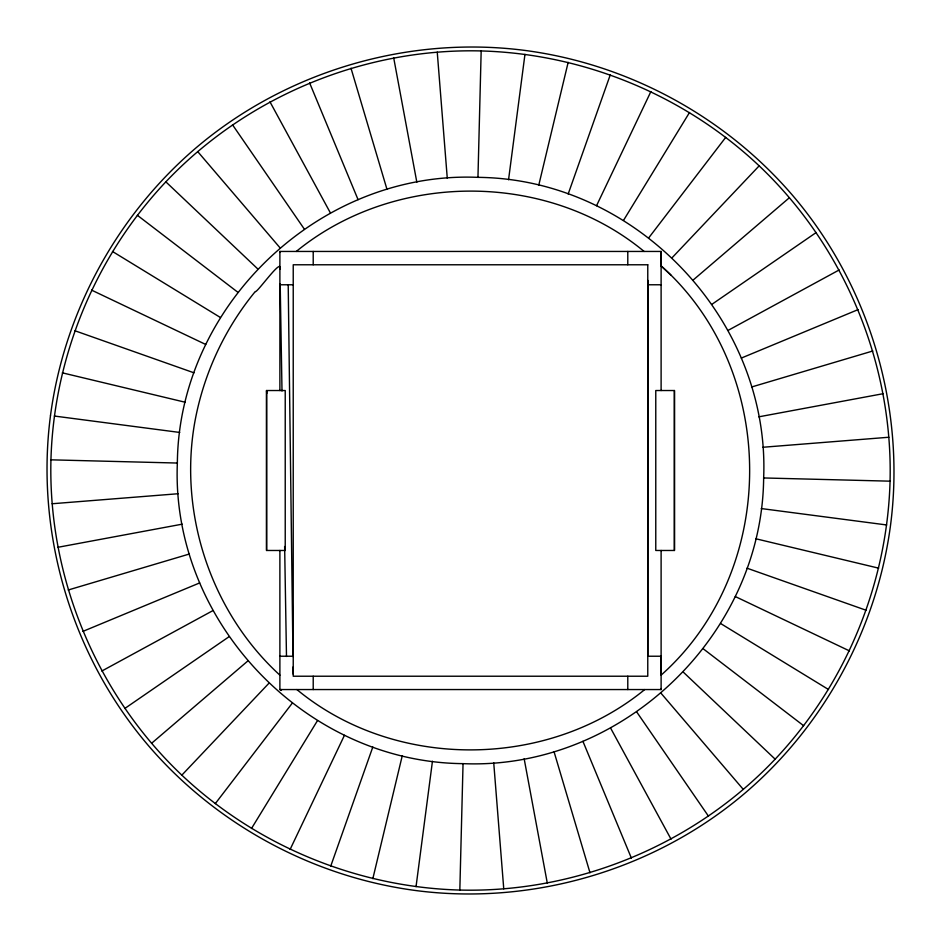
<?xml version="1.0" encoding="UTF-8"?>
<svg xmlns="http://www.w3.org/2000/svg" width="941" height="941" viewBox="0 0 941 941"><rect width="100%" height="100%" fill="white"/><g stroke="black" fill="none" stroke-linecap="round" stroke-linejoin="round"><path stroke-width="1.41" d="M266.562 550.473L266.562 390.527L285.229 390.527L285.229 550.473L266.562 550.473L266.562 390.527L266.762 393.432M281.677 689.553L280.994 690.353L279.889 689.553L279.889 550.473M279.889 390.527L279.889 251.447L661.111 251.447L661.111 390.527M313.212 264.774L313.212 251.447M627.788 264.774L627.788 251.447M647.878 280.453L647.773 656.23L661.111 656.23L661.111 675.132C779.183 570.128 779.136 370.872 661.111 265.844M279.889 689.553L661.111 689.553L661.111 550.473M674.438 550.473L674.438 390.527L655.771 390.527L655.771 550.473L674.438 550.473L674.438 390.527M459.831 890.057C577.28 893.056 694.364 844.453 775.149 759.164C845.665 684.46 887.245 583.855 890.057 481.169C893.056 363.72 844.453 246.636 759.164 165.851C684.46 95.335 583.855 53.755 481.169 50.943C363.72 47.944 246.636 96.547 165.851 181.836C95.335 256.54 53.755 357.145 50.943 459.831C47.944 577.28 96.547 694.364 181.836 775.149C256.54 845.665 357.145 887.245 459.831 890.057L463.043 763.645C620.86 770.279 762.257 635.893 763.645 477.957C770.279 320.14 635.893 178.743 477.957 177.355C320.14 170.721 178.743 305.107 177.355 463.043C170.721 620.86 305.107 762.257 463.043 763.645M477.957 177.355L481.169 50.943M416.04 886.645L432.448 761.257M508.552 179.743L524.96 54.355M372.836 878.671L402.266 755.694M538.734 185.306L568.164 62.329M330.703 866.226L372.824 746.989M568.176 194.011L610.297 74.774M290.11 849.441L344.465 735.274M596.535 205.726L650.89 91.559M251.482 828.515L317.47 720.641M623.53 220.359L689.518 112.485M215.266 803.661L292.169 703.28M648.831 237.72L725.734 137.339M181.836 775.149L268.808 683.366M672.192 257.634L759.164 165.851M296.333 251.447L297.133 250.741C395.008 171.344 546.803 170.886 644.115 251.447M644.667 689.553L643.867 690.259C545.992 769.656 394.197 770.114 296.886 689.553M151.572 743.308L247.659 661.111M693.341 279.889L789.428 197.692M124.8 708.479L228.957 636.775M712.043 304.225L816.2 232.521M101.828 671.039L212.901 610.615M728.099 330.385L839.172 269.961M82.879 631.399L199.668 582.926M741.332 358.074L858.121 309.601M68.187 590.007L189.4 554.002M751.6 386.998L872.813 350.993M57.895 547.297L182.213 524.161M758.787 416.839L883.105 393.703M52.131 503.753L178.178 493.731M762.822 447.269L888.869 437.247M279.889 284.77L293.227 284.77M647.773 284.77L661.111 284.77M279.889 656.23L293.227 656.23M50.943 459.831L177.355 463.043M763.645 477.957L890.057 481.169M54.355 416.04L179.743 432.448M761.257 508.552L886.645 524.96M62.329 372.836L185.306 402.266M755.694 538.734L878.671 568.164M74.774 330.703L194.011 372.824M746.989 568.176L866.226 610.297M91.559 290.11L205.726 344.465M735.274 596.535L849.441 650.89M112.485 251.482L220.359 317.47M720.641 623.53L828.515 689.518M137.339 215.266L237.72 292.169M703.28 648.831L803.661 725.734M670.933 275.101L661.111 266.032L661.111 251.447M279.889 675.156C211.36 612.579 178.708 514.492 194.611 423.203C203.162 375.047 224.181 329.385 255.223 291.592C256.717 293.627 282.688 256.164 279.947 269.267M165.851 181.836L257.634 268.808M683.366 672.192L775.149 759.164M197.692 151.572L279.889 247.659M661.111 693.341L743.308 789.428M232.521 124.8L304.225 228.957M636.775 712.043L708.479 816.2M269.961 101.828L330.385 212.901M610.615 728.099L671.039 839.172M309.601 82.879L358.074 199.668M582.926 741.332L631.399 858.121M350.993 68.187L386.998 189.4M554.002 751.6L590.007 872.813M393.703 57.895L416.839 182.213M524.161 758.787L547.297 883.105M437.247 52.131L447.269 178.178M493.731 762.822L503.753 888.869M280.195 283.935L282.006 391.021M284.641 546.509L286.487 656.489M288.217 285.076L292.992 656.618M293.133 666.898L293.227 674.238M661.111 688.553L661.111 689.553M627.788 676.226L627.788 689.553M313.212 676.226L313.212 689.553M279.889 251.447L279.889 252.447M50.496 415.534C35.088 533.1 71.516 655.759 148.607 745.848C216.159 824.504 312.753 876.859 415.534 890.504C533.1 905.912 655.759 869.484 745.848 792.393C824.504 724.841 876.859 628.247 890.504 525.466C905.912 407.9 869.484 285.241 792.393 195.152C724.841 116.496 628.247 64.141 525.466 50.496C407.9 35.088 285.241 71.516 195.152 148.607C116.496 216.159 64.141 312.753 50.496 415.534M647.773 264.774L293.227 264.774L293.227 676.226L647.773 676.226L647.773 264.774"/></g></svg>
